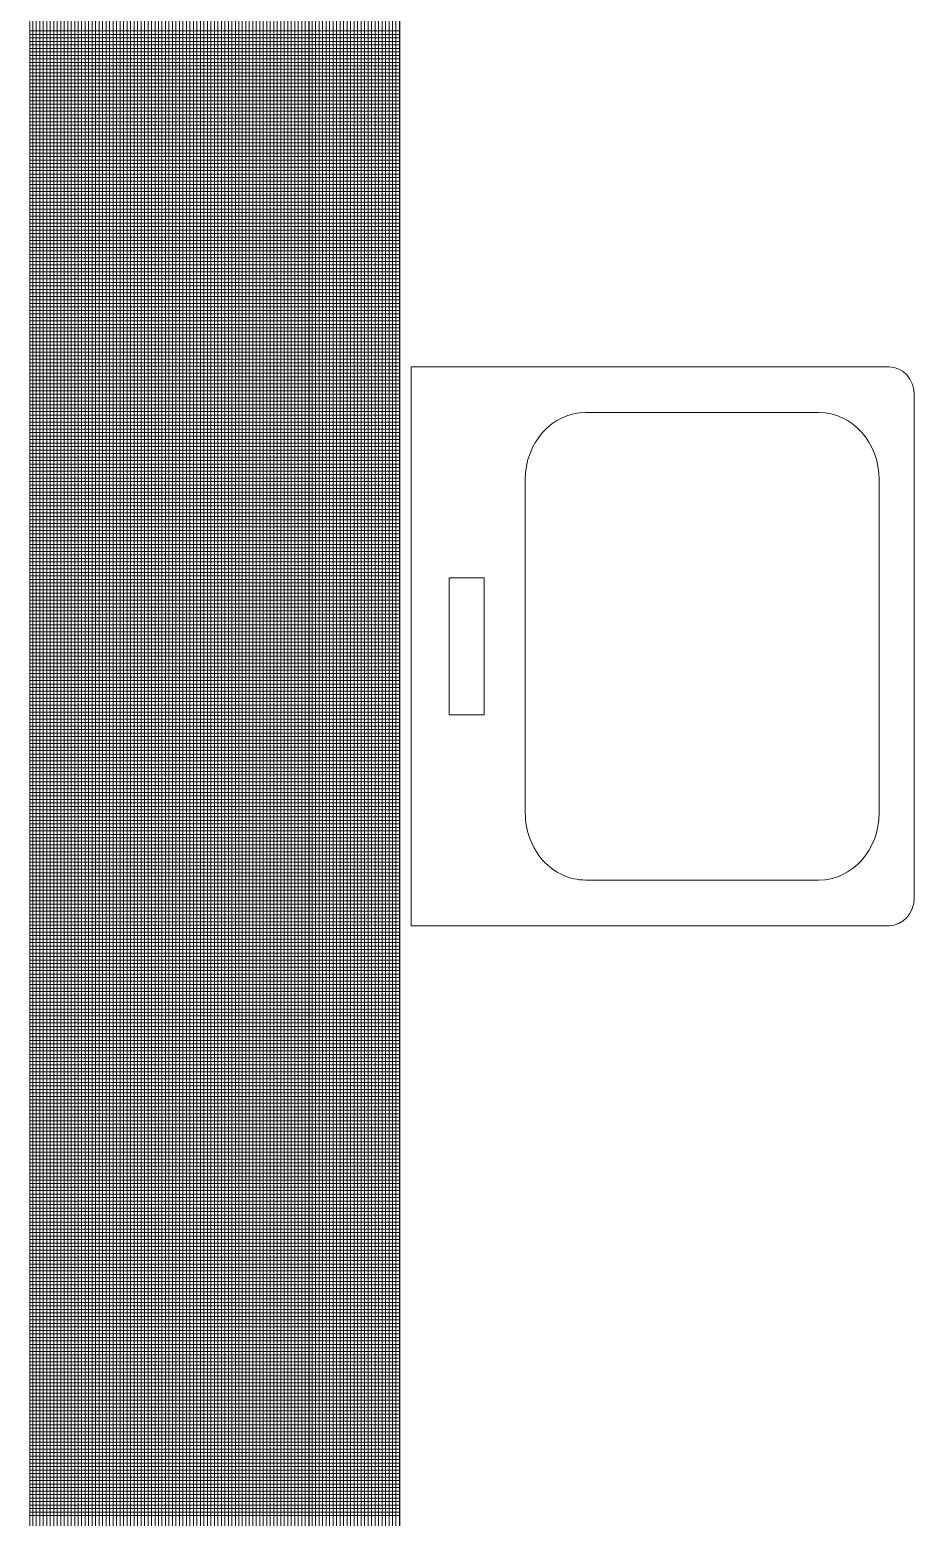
# Model space of a CAD drawing. Header units: inches. Extents: x -675 to 1187, y -924 to 1124.
# Drawn here: x -675.4 to -643.7, y 713.8 to 767 of the extents above; entities that cross this region are included whole.
import ezdxf

# ---------------------------------------------------------------- set-up
doc = ezdxf.new("R2010")
doc.units = ezdxf.units.IN
doc.header["$MEASUREMENT"] = 0
for name, color, linetype, lineweight in [('A-Furn-Chair', 250, 'Continuous', 13), ('Base_dwg', 8, 'Continuous', 9), ('core and shell', 50, 'Continuous', 9)]:
    doc.layers.add(name, color=color, linetype=linetype, lineweight=lineweight)

# ---------------------------------------------------------------- blocks, each defined once
blk = doc.blocks.new('Base_dwg-531197-Level 1 Copy 1')
at = {"layer": 'A-Furn-Chair'}
for p, q in [((357.069, 1677.936), (357.069, 1659.936)), ((345.307, 1677.302), (353.654, 1677.302)), ((343.147, 1662.97), (343.147, 1674.902)), ((355.814, 1674.902), (355.814, 1662.97)), ((353.654, 1660.57), (345.307, 1660.57))]:
    blk.add_line(p, q, dxfattribs=at)
at = {"layer": 'A-Furn-Chair', "flags": 128}
blk.add_lwpolyline([(356.169, 1658.936), (339.069, 1658.936), (339.069, 1678.936), (356.169, 1678.936)], dxfattribs=at)
blk.add_lwpolyline([(340.424, 1671.387), (341.679, 1671.387), (341.679, 1666.485), (340.424, 1666.485)], close=True, dxfattribs=at)
at = {"layer": 'A-Furn-Chair'}
for centre, major_axis, start_param, end_param in [((356.169, 1677.936), (0, 1), 4.712389, 6.283185), ((345.307, 1674.902), (0, 2.4), 0, 1.570796), ((353.654, 1674.902), (0, 2.4), 4.712389, 6.283185), ((345.307, 1662.97), (0, 2.4), 1.570796, 3.141593), ((353.654, 1662.97), (0, 2.4), 3.141593, 4.712389), ((356.169, 1659.936), (0, 1), 3.141593, 4.712389)]:
    blk.add_ellipse(centre, major_axis=major_axis, ratio=0.9, start_param=start_param, end_param=end_param, dxfattribs=at)
at = {"layer": 'core and shell'}
blk.add_line((335.411, 359.899), (335.411, 1861.472), dxfattribs=at)
at = {"layer": 'core and shell', "flags": 128}
for points in [[(335.27, 326.25), (335.27, 359.899), (335.27, 1861.472), (335.27, 1895.058)], [(335.395, 326.052), (335.395, 359.899), (335.395, 1861.472), (335.395, 1895.256)], [(334.895, 326.853), (334.895, 359.897), (334.895, 1861.474), (334.895, 1894.454), (347.067, 1894.454)], [(335.02, 326.65), (335.02, 359.897), (335.02, 1861.474), (335.02, 1894.657)], [(335.145, 326.449), (335.145, 359.898), (335.145, 1861.473), (335.145, 1894.858)], [(334.645, 327.264), (334.645, 359.896), (334.645, 1861.476), (334.645, 1894.043)], [(334.77, 327.058), (334.77, 359.896), (334.77, 1861.475), (334.77, 1894.249)], [(334.27, 327.893), (334.27, 359.894), (334.27, 1861.478), (334.27, 1893.413)], [(334.395, 327.681), (334.395, 359.894), (334.395, 1861.477), (334.395, 1893.625)], [(334.52, 327.472), (334.52, 359.895), (334.52, 1861.477), (334.52, 1893.835), (346.582, 1893.835)], [(334.02, 328.322), (334.02, 359.893), (334.02, 1861.479), (334.02, 1892.984)], [(334.145, 328.107), (334.145, 359.893), (334.145, 1861.479), (334.145, 1893.2)], [(333.645, 328.98), (333.645, 359.891), (333.645, 1861.482), (333.645, 1892.326), (345.474, 1892.326)], [(333.77, 328.758), (333.77, 359.891), (333.77, 1861.481), (333.77, 1892.547)], [(333.895, 328.539), (333.895, 359.892), (333.895, 1861.48), (333.895, 1892.767)], [(333.395, 329.429), (333.395, 359.89), (333.395, 1861.483), (333.395, 1891.876)], [(345.313, 329.206), (333.52, 329.206), (333.52, 359.89), (333.52, 1861.482), (333.52, 1892.102)], [(333.145, 329.886), (333.145, 359.888), (333.145, 1861.484), (333.145, 1891.418)], [(333.27, 329.656), (333.27, 359.889), (333.27, 1861.484), (333.27, 1891.648)], [(332.77, 330.589), (332.77, 359.887), (332.77, 1861.486), (332.77, 1890.715)], [(332.895, 330.353), (332.895, 359.887), (332.895, 1861.486), (332.895, 1890.952), (344.527, 1890.952)], [(333.02, 330.118), (333.02, 359.888), (333.02, 1861.485), (333.02, 1891.186)], [(332.52, 331.07), (332.52, 359.885), (332.52, 1861.488), (332.52, 1890.233)], [(344.211, 330.831), (332.645, 330.831), (332.645, 359.886), (332.645, 1861.487), (332.645, 1890.475)], [(332.27, 331.561), (332.27, 359.884), (332.27, 1861.489), (332.27, 1889.742)], [(332.395, 331.315), (332.395, 359.885), (332.395, 1861.489), (332.395, 1889.989)], [(332.02, 332.063), (332.02, 359.883), (332.02, 1861.491), (332.02, 1889.24)], [(332.145, 331.811), (332.145, 359.884), (332.145, 1861.49), (332.145, 1889.492)], [(343.116, 332.581), (331.77, 332.581), (331.77, 359.882), (331.77, 1861.492), (331.77, 1888.726)], [(331.895, 332.318), (331.895, 359.882), (331.895, 1861.491), (331.895, 1888.984)], [(331.52, 333.101), (331.52, 359.881), (331.52, 1861.493), (331.52, 1888.201), (342.81, 1888.201)], [(342.967, 332.831), (331.645, 332.831), (331.645, 359.881), (331.645, 1861.493), (331.645, 1888.465)], [(331.27, 333.639), (331.27, 359.879), (331.27, 1861.495), (331.27, 1887.663)], [(331.395, 333.368), (331.395, 359.88), (331.395, 1861.494), (331.395, 1887.933)], [(331.02, 334.19), (331.02, 359.878), (331.02, 1861.496), (331.02, 1887.111)], [(331.145, 333.913), (331.145, 359.879), (331.145, 1861.496), (331.145, 1887.389)], [(330.77, 334.755), (330.77, 359.877), (330.77, 1861.498), (330.77, 1886.546)], [(330.895, 334.471), (330.895, 359.878), (330.895, 1861.497), (330.895, 1886.83), (342.034, 1886.83)], [(341.575, 335.331), (330.52, 335.331), (330.52, 359.876), (330.52, 1861.499), (330.52, 1885.965)], [(330.645, 335.043), (330.645, 359.876), (330.645, 1861.498), (330.645, 1886.257)], [(330.27, 335.932), (330.27, 359.875), (330.27, 1861.5), (330.27, 1885.368)], [(330.395, 335.632), (330.395, 359.875), (330.395, 1861.5), (330.395, 1885.668)], [(330.145, 336.237), (330.145, 359.874), (330.145, 1861.501), (330.145, 1885.063)], [(329.895, 336.86), (329.895, 359.873), (329.895, 1861.503), (329.895, 1884.439)], [(330.02, 336.546), (330.02, 359.873), (330.02, 1861.502), (330.02, 1884.753)], [(329.645, 337.504), (329.645, 359.872), (329.645, 1861.504), (329.645, 1883.795)], [(329.77, 337.18), (329.77, 359.872), (329.77, 1861.503), (329.77, 1884.119)], [(340.349, 337.831), (329.52, 337.831), (329.52, 359.871), (329.52, 1861.505), (329.52, 1883.465)], [(329.27, 338.509), (329.27, 359.87), (329.27, 1861.506), (329.27, 1882.789)], [(329.395, 338.168), (329.395, 359.87), (329.395, 1861.505), (329.395, 1883.13)], [(329.145, 338.856), (329.145, 359.869), (329.145, 1861.507), (329.145, 1882.442)], [(328.895, 339.57), (328.895, 359.868), (328.895, 1861.508), (328.895, 1881.728)], [(339.741, 339.206), (329.02, 339.206), (329.02, 359.869), (329.02, 1861.508), (329.02, 1882.088)], [(328.77, 339.937), (328.77, 359.867), (328.77, 1861.509), (328.77, 1881.36)], [(328.52, 340.694), (328.52, 359.866), (328.52, 1861.51), (328.52, 1880.602)], [(328.645, 340.312), (328.645, 359.867), (328.645, 1861.51), (328.645, 1880.985)], [(338.983, 341.081), (328.395, 341.081), (328.395, 359.866), (328.395, 1861.511), (328.395, 1880.211), (338.979, 1880.211)], [(328.27, 341.485), (328.27, 359.865), (328.27, 1861.512), (328.27, 1879.811)], [(328.02, 342.314), (328.02, 359.864), (328.02, 1861.513), (328.02, 1878.982)], [(328.145, 341.894), (328.145, 359.864), (328.145, 1861.512), (328.145, 1879.401)], [(338.52, 1138.188), (338.52, 1143.063), (338.52, 1208.938), (338.52, 1861.502), (338.52, 1879.024)], [(338.645, 1208.938), (338.645, 1861.501), (338.645, 1879.373)], [(327.895, 342.744), (327.895, 359.863), (327.895, 1861.514), (327.895, 1878.551)], [(338.395, 1138.188), (338.395, 1143.063), (338.395, 1208.938), (338.395, 1861.503), (338.395, 1878.667)], [(327.77, 343.186), (327.77, 359.863), (327.77, 1861.515), (327.77, 1878.109)], [(338.145, 1138.188), (338.145, 1143.063), (338.145, 1208.938), (338.145, 1861.504), (338.145, 1877.928)], [(338.27, 1138.188), (338.27, 1143.063), (338.27, 1208.938), (338.27, 1861.504), (338.27, 1878.302)], [(327.645, 343.64), (327.645, 359.862), (327.645, 1861.515), (327.645, 1877.654)], [(338.02, 1138.188), (338.02, 1143.063), (338.02, 1208.938), (338.02, 1861.505), (338.02, 1877.545)], [(327.52, 344.108), (327.52, 359.861), (327.52, 1861.516), (327.52, 1877.186)], [(337.895, 1138.188), (337.895, 1143.063), (337.895, 1208.938), (337.895, 1861.506), (337.895, 1877.151)], [(327.395, 344.591), (327.395, 359.861), (327.395, 1861.517), (327.395, 1876.703), (337.778, 1876.703)], [(337.645, 1138.188), (337.645, 1143.063), (337.645, 1208.938), (337.645, 1861.507), (337.645, 1876.331), (341.044, 1876.331)], [(337.77, 1138.188), (337.77, 1143.063), (337.77, 1208.938), (337.77, 1861.506), (337.77, 1876.747)], [(327.27, 345.09), (327.27, 359.86), (327.27, 1861.517), (327.27, 1876.204), (337.628, 1876.204)], [(337.52, 1138.188), (337.52, 1143.063), (337.52, 1208.938), (337.52, 1861.508), (337.52, 1875.903)], [(327.145, 345.607), (327.145, 359.86), (327.145, 1861.518), (327.145, 1875.687)], [(337.395, 1138.188), (337.395, 1143.063), (337.395, 1208.938), (337.395, 1861.508), (337.395, 1875.461), (340.776, 1875.461)], [(327.02, 346.144), (327.02, 359.859), (327.02, 1861.519), (327.02, 1875.15)], [(337.27, 1138.188), (337.27, 1143.063), (337.27, 1208.938), (337.27, 1861.509), (337.27, 1875.004)], [(337.177, 346.706), (326.895, 346.706), (326.895, 359.858), (326.895, 1861.519), (326.895, 1874.591)], [(337.145, 1138.188), (337.145, 1143.063), (337.145, 1208.938), (337.145, 1861.51), (337.145, 1874.53)], [(326.77, 347.286), (326.77, 359.858), (326.77, 1861.52), (326.77, 1874.007)], [(337.02, 1138.188), (337.02, 1143.063), (337.02, 1208.938), (337.02, 1861.51), (337.02, 1874.039)], [(326.645, 347.898), (326.645, 359.857), (326.645, 1861.521), (326.645, 1873.395)], [(336.895, 1138.188), (336.895, 1143.063), (336.895, 1208.938), (336.895, 1861.511), (336.895, 1873.526)], [(326.52, 348.543), (326.52, 359.857), (326.52, 1861.522), (326.52, 1872.75)], [(336.77, 1138.188), (336.77, 1143.063), (336.77, 1208.938), (336.77, 1861.512), (336.77, 1872.991)], [(326.395, 349.226), (326.395, 359.856), (326.395, 1861.522), (326.395, 1872.066)], [(336.645, 1138.188), (336.645, 1143.063), (336.645, 1208.938), (336.645, 1861.512), (336.645, 1872.429)], [(336.52, 1138.188), (336.52, 1143.063), (336.52, 1208.938), (336.52, 1861.513), (336.52, 1871.837), (339.841, 1871.831)], [(336.432, 349.956), (326.27, 349.956), (326.27, 359.855), (326.27, 1861.523), (326.27, 1871.337), (336.431, 1871.337)], [(336.395, 1138.188), (336.395, 1143.063), (336.395, 1208.938), (336.395, 1861.514), (336.395, 1871.21), (339.708, 1871.21)], [(326.145, 350.74), (326.145, 359.855), (326.145, 1861.524), (326.145, 1870.551)], [(336.27, 1138.188), (336.27, 1143.063), (336.27, 1208.938), (336.27, 1861.514), (336.27, 1870.54)], [(326.02, 351.597), (326.02, 359.854), (326.02, 1861.524), (326.02, 1869.695)], [(336.145, 1208.938), (336.145, 1861.515), (336.145, 1869.818)], [(336.02, 1208.938), (336.02, 1861.516), (336.02, 1869.03)], [(325.895, 352.548), (325.895, 359.854), (325.895, 1861.525), (325.895, 1868.744)], [(335.895, 1208.938), (335.895, 1861.517), (335.895, 1868.154)], [(325.77, 353.633), (325.77, 359.853), (325.77, 1861.526), (325.77, 1867.659)], [(335.77, 1208.938), (335.77, 1861.517), (335.77, 1867.153)], [(325.645, 354.931), (325.645, 359.852), (325.645, 1861.526), (325.645, 1866.363)], [(335.645, 1208.938), (335.645, 1861.518), (335.645, 1865.954)], [(325.52, 356.653), (325.52, 359.852), (325.52, 1861.527), (325.52, 1864.644)], [(335.52, 1208.938), (335.52, 1861.519), (335.52, 1864.353)], [(335.412, 359.831), (325.411, 359.831), (325.411, 359.851), (325.411, 1861.528), (325.412, 1861.556)], [(335.416, 1861.528), (335.416, 1861.519), (335.416, 1208.938), (338.662, 1208.938), (338.662, 1861.501)], [(338.665, 1690.956), (335.411, 1690.956), (325.411, 1690.956)], [(338.665, 1690.831), (335.411, 1690.831), (325.411, 1690.831)], [(338.665, 1690.706), (335.411, 1690.706), (325.411, 1690.706)], [(338.665, 1690.581), (335.411, 1690.581), (325.411, 1690.581)], [(338.665, 1690.456), (335.411, 1690.456), (325.411, 1690.456)], [(338.665, 1690.331), (335.411, 1690.331), (325.411, 1690.331)], [(338.665, 1690.206), (335.411, 1690.206), (325.411, 1690.206)], [(338.665, 1690.081), (335.411, 1690.081), (325.411, 1690.081)], [(338.665, 1689.956), (335.411, 1689.956), (325.411, 1689.956)], [(338.665, 1689.831), (335.411, 1689.831), (325.411, 1689.831)], [(338.665, 1689.706), (335.411, 1689.706), (325.411, 1689.706)], [(338.665, 1689.581), (335.411, 1689.581), (325.411, 1689.581)], [(338.665, 1689.456), (335.411, 1689.456), (325.411, 1689.456)], [(338.665, 1689.331), (335.411, 1689.331), (325.411, 1689.331)], [(338.665, 1689.206), (335.411, 1689.206), (325.411, 1689.206)], [(338.665, 1689.081), (335.411, 1689.081), (325.411, 1689.081)], [(338.665, 1688.956), (335.411, 1688.956), (325.411, 1688.956)], [(338.665, 1688.831), (335.411, 1688.831), (325.411, 1688.831)], [(338.665, 1688.706), (335.411, 1688.706), (325.411, 1688.706)], [(338.665, 1688.581), (335.411, 1688.581), (325.411, 1688.581)], [(338.665, 1688.456), (335.411, 1688.456), (325.411, 1688.456)], [(338.665, 1688.331), (335.411, 1688.331), (325.411, 1688.331)], [(338.665, 1688.206), (335.411, 1688.206), (325.411, 1688.206)], [(338.665, 1688.081), (335.411, 1688.081), (325.411, 1688.081)], [(338.665, 1687.956), (335.411, 1687.956), (325.411, 1687.956)], [(338.665, 1687.831), (335.411, 1687.831), (325.411, 1687.831)], [(338.665, 1687.706), (335.411, 1687.706), (325.411, 1687.706)], [(338.665, 1687.581), (335.411, 1687.581), (325.411, 1687.581)], [(338.665, 1687.456), (335.411, 1687.456), (325.411, 1687.456)], [(338.665, 1687.331), (335.411, 1687.331), (325.411, 1687.331)], [(338.665, 1687.206), (335.411, 1687.206), (325.411, 1687.206)], [(338.665, 1687.081), (335.411, 1687.081), (325.411, 1687.081)], [(338.665, 1686.956), (335.411, 1686.956), (325.411, 1686.956)], [(338.665, 1686.831), (335.411, 1686.831), (325.411, 1686.831)], [(338.665, 1686.706), (335.411, 1686.706), (325.411, 1686.706)], [(338.665, 1686.581), (335.411, 1686.581), (325.411, 1686.581)], [(338.665, 1686.456), (335.411, 1686.456), (325.411, 1686.456)], [(338.665, 1686.331), (335.411, 1686.331), (325.411, 1686.331)], [(338.665, 1686.206), (335.411, 1686.206), (325.411, 1686.206)], [(338.665, 1686.081), (335.411, 1686.081), (325.411, 1686.081)], [(338.665, 1685.956), (335.411, 1685.956), (325.411, 1685.956)], [(338.665, 1685.831), (335.411, 1685.831), (325.411, 1685.831)], [(338.665, 1685.706), (335.411, 1685.706), (325.411, 1685.706)], [(338.665, 1685.581), (335.411, 1685.581), (325.411, 1685.581)], [(338.665, 1685.456), (335.411, 1685.456), (325.411, 1685.456)], [(338.665, 1685.331), (335.411, 1685.331), (325.411, 1685.331)], [(338.665, 1685.206), (335.411, 1685.206), (325.411, 1685.206)], [(338.665, 1685.081), (335.411, 1685.081), (325.411, 1685.081)], [(338.665, 1684.956), (335.411, 1684.956), (325.411, 1684.956)], [(338.665, 1684.831), (335.411, 1684.831), (325.411, 1684.831)], [(338.665, 1684.706), (335.411, 1684.706), (325.411, 1684.706)], [(338.665, 1684.581), (335.411, 1684.581), (325.411, 1684.581)], [(338.665, 1684.456), (335.411, 1684.456), (325.411, 1684.456)], [(338.665, 1684.331), (335.411, 1684.331), (325.411, 1684.331)], [(338.665, 1684.206), (335.411, 1684.206), (325.411, 1684.206)], [(338.665, 1684.081), (335.411, 1684.081), (325.411, 1684.081)], [(338.665, 1683.956), (335.411, 1683.956), (325.411, 1683.956)], [(338.665, 1683.831), (335.411, 1683.831), (325.411, 1683.831)], [(338.665, 1683.706), (335.411, 1683.706), (325.411, 1683.706)], [(338.665, 1683.581), (335.411, 1683.581), (325.411, 1683.581)], [(338.665, 1683.456), (335.411, 1683.456), (325.411, 1683.456)], [(338.665, 1683.331), (335.411, 1683.331), (325.411, 1683.331)], [(338.665, 1683.206), (335.411, 1683.206), (325.411, 1683.206)], [(338.665, 1683.081), (335.411, 1683.081), (325.411, 1683.081)], [(338.665, 1682.956), (335.411, 1682.956), (325.411, 1682.956)], [(338.665, 1682.831), (335.411, 1682.831), (325.411, 1682.831)], [(338.665, 1682.706), (335.411, 1682.706), (325.411, 1682.706)], [(338.665, 1682.581), (335.411, 1682.581), (325.411, 1682.581)], [(338.665, 1682.456), (335.411, 1682.456), (325.411, 1682.456)], [(338.665, 1682.331), (335.411, 1682.331), (325.411, 1682.331)], [(338.665, 1682.206), (335.411, 1682.206), (325.411, 1682.206)], [(338.665, 1682.081), (335.411, 1682.081), (325.411, 1682.081)], [(338.665, 1681.956), (335.411, 1681.956), (325.411, 1681.956)], [(338.665, 1681.831), (335.411, 1681.831), (325.411, 1681.831)], [(338.665, 1681.706), (335.411, 1681.706), (325.411, 1681.706)], [(338.665, 1681.581), (335.411, 1681.581), (325.411, 1681.581)], [(338.665, 1681.456), (335.411, 1681.456), (325.411, 1681.456)], [(338.665, 1681.331), (335.411, 1681.331), (325.411, 1681.331)], [(338.665, 1681.206), (335.411, 1681.206), (325.411, 1681.206)], [(338.665, 1681.081), (335.411, 1681.081), (325.411, 1681.081)], [(338.665, 1680.956), (335.411, 1680.956), (325.411, 1680.956)], [(338.665, 1680.831), (335.411, 1680.831), (325.411, 1680.831)], [(338.665, 1680.706), (335.411, 1680.706), (325.411, 1680.706)], [(338.665, 1680.581), (335.411, 1680.581), (325.411, 1680.581)], [(338.665, 1680.456), (335.411, 1680.456), (325.411, 1680.456)], [(338.665, 1680.331), (335.411, 1680.331), (325.411, 1680.331)], [(338.665, 1680.206), (335.411, 1680.206), (325.411, 1680.206)], [(338.665, 1680.081), (335.411, 1680.081), (325.411, 1680.081)], [(338.665, 1679.956), (335.411, 1679.956), (325.411, 1679.956)], [(338.665, 1679.831), (335.411, 1679.831), (325.411, 1679.831)], [(338.665, 1679.706), (335.411, 1679.706), (325.411, 1679.706)], [(338.665, 1679.581), (335.411, 1679.581), (325.411, 1679.581)], [(338.665, 1679.456), (335.411, 1679.456), (325.411, 1679.456)], [(338.665, 1679.331), (335.411, 1679.331), (325.411, 1679.331)], [(338.665, 1679.206), (335.411, 1679.206), (325.411, 1679.206)], [(338.665, 1679.081), (335.411, 1679.081), (325.411, 1679.081)], [(338.665, 1678.956), (335.411, 1678.956), (325.411, 1678.956)], [(338.665, 1678.831), (335.411, 1678.831), (325.411, 1678.831)], [(338.665, 1678.706), (335.411, 1678.706), (325.411, 1678.706)], [(338.665, 1678.581), (335.411, 1678.581), (325.411, 1678.581)], [(338.665, 1678.456), (335.411, 1678.456), (325.411, 1678.456)], [(338.665, 1678.331), (335.411, 1678.331), (325.411, 1678.331)], [(338.665, 1678.206), (335.411, 1678.206), (325.411, 1678.206)], [(338.665, 1678.081), (335.411, 1678.081), (325.411, 1678.081)], [(338.665, 1677.956), (335.411, 1677.956), (325.411, 1677.956)], [(338.665, 1677.831), (335.411, 1677.831), (325.411, 1677.831)], [(338.665, 1677.706), (335.411, 1677.706), (325.411, 1677.706)], [(338.665, 1677.581), (335.411, 1677.581), (325.411, 1677.581)], [(338.665, 1677.456), (335.411, 1677.456), (325.411, 1677.456)], [(338.665, 1677.331), (335.411, 1677.331), (325.411, 1677.331)], [(338.665, 1677.206), (335.411, 1677.206), (325.411, 1677.206)], [(338.665, 1677.081), (335.411, 1677.081), (325.411, 1677.081)], [(338.665, 1676.956), (335.411, 1676.956), (325.411, 1676.956)], [(338.665, 1676.831), (335.411, 1676.831), (325.411, 1676.831)], [(338.665, 1676.706), (335.411, 1676.706), (325.411, 1676.706)], [(338.665, 1676.581), (335.411, 1676.581), (325.411, 1676.581)], [(338.665, 1676.456), (335.411, 1676.456), (325.411, 1676.456)], [(338.665, 1676.331), (335.411, 1676.331), (325.411, 1676.331)], [(338.665, 1676.206), (335.411, 1676.206), (325.411, 1676.206)], [(338.665, 1676.081), (335.411, 1676.081), (325.411, 1676.081)], [(338.665, 1675.956), (335.411, 1675.956), (325.411, 1675.956)], [(338.665, 1675.831), (335.411, 1675.831), (325.411, 1675.831)], [(338.665, 1675.706), (335.411, 1675.706), (325.411, 1675.706)], [(338.665, 1675.581), (335.411, 1675.581), (325.411, 1675.581)], [(338.665, 1675.456), (335.411, 1675.456), (325.411, 1675.456)], [(338.665, 1675.331), (335.411, 1675.331), (325.411, 1675.331)], [(338.665, 1675.206), (335.411, 1675.206), (325.411, 1675.206)], [(338.665, 1675.081), (335.411, 1675.081), (325.411, 1675.081)], [(338.665, 1674.956), (335.411, 1674.956), (325.411, 1674.956)], [(338.665, 1674.831), (335.411, 1674.831), (325.411, 1674.831)], [(338.665, 1674.706), (335.411, 1674.706), (325.411, 1674.706)], [(338.665, 1674.581), (335.411, 1674.581), (325.411, 1674.581)], [(338.665, 1674.456), (335.411, 1674.456), (325.411, 1674.456)], [(338.665, 1674.331), (335.411, 1674.331), (325.411, 1674.331)], [(338.665, 1674.206), (335.411, 1674.206), (325.411, 1674.206)], [(338.665, 1674.081), (335.411, 1674.081), (325.411, 1674.081)], [(338.665, 1673.956), (335.411, 1673.956), (325.411, 1673.956)], [(338.665, 1673.831), (335.411, 1673.831), (325.411, 1673.831)], [(338.665, 1673.706), (335.411, 1673.706), (325.411, 1673.706)], [(338.665, 1673.581), (335.411, 1673.581), (325.411, 1673.581)], [(338.665, 1673.456), (335.411, 1673.456), (325.411, 1673.456)], [(338.665, 1673.331), (335.411, 1673.331), (325.411, 1673.331)], [(338.665, 1673.206), (335.411, 1673.206), (325.411, 1673.206)], [(338.665, 1673.081), (335.411, 1673.081), (325.411, 1673.081)], [(338.665, 1672.956), (335.411, 1672.956), (325.411, 1672.956)], [(338.665, 1672.831), (335.411, 1672.831), (325.411, 1672.831)], [(338.665, 1672.706), (335.411, 1672.706), (325.411, 1672.706)], [(338.665, 1672.581), (335.411, 1672.581), (325.411, 1672.581)], [(338.665, 1672.456), (335.411, 1672.456), (325.411, 1672.456)], [(338.665, 1672.331), (335.411, 1672.331), (325.411, 1672.331)], [(338.665, 1672.206), (335.411, 1672.206), (325.411, 1672.206)], [(338.665, 1672.081), (335.411, 1672.081), (325.411, 1672.081)], [(338.665, 1671.956), (335.411, 1671.956), (325.411, 1671.956)], [(338.665, 1671.831), (335.411, 1671.831), (325.411, 1671.831)], [(338.665, 1671.706), (335.411, 1671.706), (325.411, 1671.706)], [(338.665, 1671.581), (335.411, 1671.581), (325.411, 1671.581)], [(338.665, 1671.456), (335.411, 1671.456), (325.411, 1671.456)], [(338.665, 1671.331), (335.411, 1671.331), (325.411, 1671.331)], [(338.665, 1671.206), (335.411, 1671.206), (325.411, 1671.206)], [(338.665, 1671.081), (335.411, 1671.081), (325.411, 1671.081)], [(338.665, 1670.956), (335.411, 1670.956), (325.411, 1670.956)], [(338.665, 1670.831), (335.411, 1670.831), (325.411, 1670.831)], [(338.665, 1670.706), (335.411, 1670.706), (325.411, 1670.706)], [(338.665, 1670.581), (335.411, 1670.581), (325.411, 1670.581)], [(338.665, 1670.456), (335.411, 1670.456), (325.411, 1670.456)], [(338.665, 1670.331), (335.411, 1670.331), (325.411, 1670.331)], [(338.665, 1670.206), (335.411, 1670.206), (325.411, 1670.206)], [(338.665, 1670.081), (335.411, 1670.081), (325.411, 1670.081)], [(338.665, 1669.956), (335.411, 1669.956), (325.411, 1669.956)], [(338.665, 1669.831), (335.411, 1669.831), (325.411, 1669.831)], [(338.665, 1669.706), (335.411, 1669.706), (325.411, 1669.706)], [(338.665, 1669.581), (335.411, 1669.581), (325.411, 1669.581)], [(338.665, 1669.456), (335.411, 1669.456), (325.411, 1669.456)], [(338.665, 1669.331), (335.411, 1669.331), (325.411, 1669.331)], [(338.665, 1669.206), (335.411, 1669.206), (325.411, 1669.206)], [(338.665, 1669.081), (335.411, 1669.081), (325.411, 1669.081)], [(338.665, 1668.956), (335.411, 1668.956), (325.411, 1668.956)], [(338.665, 1668.831), (335.411, 1668.831), (325.411, 1668.831)], [(338.665, 1668.706), (335.411, 1668.706), (325.411, 1668.706)], [(338.665, 1668.581), (335.411, 1668.581), (325.411, 1668.581)], [(338.665, 1668.456), (335.411, 1668.456), (325.411, 1668.456)], [(338.665, 1668.331), (335.411, 1668.331), (325.411, 1668.331)], [(338.665, 1668.206), (335.411, 1668.206), (325.411, 1668.206)], [(338.665, 1668.081), (335.411, 1668.081), (325.411, 1668.081)], [(338.665, 1667.956), (335.411, 1667.956), (325.411, 1667.956)], [(338.665, 1667.831), (335.411, 1667.831), (325.411, 1667.831)], [(338.665, 1667.706), (335.411, 1667.706), (325.411, 1667.706)], [(338.665, 1667.581), (335.411, 1667.581), (325.411, 1667.581)], [(338.665, 1667.456), (335.411, 1667.456), (325.411, 1667.456)], [(338.665, 1667.331), (335.411, 1667.331), (325.411, 1667.331)], [(338.665, 1667.206), (335.411, 1667.206), (325.411, 1667.206)], [(338.665, 1667.081), (335.411, 1667.081), (325.411, 1667.081)], [(338.665, 1666.956), (335.411, 1666.956), (325.411, 1666.956)], [(338.665, 1666.831), (335.411, 1666.831), (325.411, 1666.831)], [(338.665, 1666.706), (335.411, 1666.706), (325.411, 1666.706)], [(338.665, 1666.581), (335.411, 1666.581), (325.411, 1666.581)], [(338.665, 1666.456), (335.411, 1666.456), (325.411, 1666.456)], [(338.665, 1666.331), (335.411, 1666.331), (325.411, 1666.331)], [(338.664, 1666.206), (335.411, 1666.206), (325.411, 1666.206)], [(338.664, 1666.081), (335.411, 1666.081), (325.411, 1666.081)], [(338.664, 1665.956), (335.411, 1665.956), (325.411, 1665.956)], [(338.664, 1665.831), (335.411, 1665.831), (325.411, 1665.831)], [(338.664, 1665.706), (335.411, 1665.706), (325.411, 1665.706)], [(338.664, 1665.581), (335.411, 1665.581), (325.411, 1665.581)], [(338.664, 1665.456), (335.411, 1665.456), (325.411, 1665.456)], [(338.664, 1665.331), (335.411, 1665.331), (325.411, 1665.331)], [(338.664, 1665.206), (335.411, 1665.206), (325.411, 1665.206)], [(338.664, 1665.081), (335.411, 1665.081), (325.411, 1665.081)], [(338.664, 1664.956), (335.411, 1664.956), (325.411, 1664.956)], [(338.664, 1664.831), (335.411, 1664.831), (325.411, 1664.831)], [(338.664, 1664.706), (335.411, 1664.706), (325.411, 1664.706)], [(338.664, 1664.581), (335.411, 1664.581), (325.411, 1664.581)], [(338.664, 1664.456), (335.411, 1664.456), (325.411, 1664.456)], [(338.664, 1664.331), (335.411, 1664.331), (325.411, 1664.331)], [(338.664, 1664.206), (335.411, 1664.206), (325.411, 1664.206)], [(338.664, 1664.081), (335.411, 1664.081), (325.411, 1664.081)], [(338.664, 1663.956), (335.411, 1663.956), (325.411, 1663.956)], [(338.664, 1663.831), (335.411, 1663.831), (325.411, 1663.831)], [(338.664, 1663.706), (335.411, 1663.706), (325.411, 1663.706)], [(338.664, 1663.581), (335.411, 1663.581), (325.411, 1663.581)], [(338.664, 1663.456), (335.411, 1663.456), (325.411, 1663.456)], [(338.664, 1663.331), (335.411, 1663.331), (325.411, 1663.331)], [(338.664, 1663.206), (335.411, 1663.206), (325.411, 1663.206)], [(338.664, 1663.081), (335.411, 1663.081), (325.411, 1663.081)], [(338.664, 1662.956), (335.411, 1662.956), (325.411, 1662.956)], [(338.664, 1662.831), (335.411, 1662.831), (325.411, 1662.831)], [(338.664, 1662.706), (335.411, 1662.706), (325.411, 1662.706)], [(338.664, 1662.581), (335.411, 1662.581), (325.411, 1662.581)], [(338.664, 1662.456), (335.411, 1662.456), (325.411, 1662.456)], [(338.664, 1662.331), (335.411, 1662.331), (325.411, 1662.331)], [(338.664, 1662.206), (335.411, 1662.206), (325.411, 1662.206)], [(338.664, 1662.081), (335.411, 1662.081), (325.411, 1662.081)], [(338.664, 1661.956), (335.411, 1661.956), (325.411, 1661.956)], [(338.664, 1661.831), (335.411, 1661.831), (325.411, 1661.831)], [(338.664, 1661.706), (335.411, 1661.706), (325.411, 1661.706)], [(338.664, 1661.581), (335.411, 1661.581), (325.411, 1661.581)], [(338.664, 1661.456), (335.411, 1661.456), (325.411, 1661.456)], [(338.664, 1661.331), (335.411, 1661.331), (325.411, 1661.331)], [(338.664, 1661.206), (335.411, 1661.206), (325.411, 1661.206)], [(338.664, 1661.081), (335.411, 1661.081), (325.411, 1661.081)], [(338.664, 1660.956), (335.411, 1660.956), (325.411, 1660.956)], [(338.664, 1660.831), (335.411, 1660.831), (325.411, 1660.831)], [(338.664, 1660.706), (335.411, 1660.706), (325.411, 1660.706)], [(338.664, 1660.581), (335.411, 1660.581), (325.411, 1660.581)], [(338.664, 1660.456), (335.411, 1660.456), (325.411, 1660.456)], [(338.664, 1660.331), (335.411, 1660.331), (325.411, 1660.331)], [(338.664, 1660.206), (335.411, 1660.206), (325.411, 1660.206)], [(338.664, 1660.081), (335.411, 1660.081), (325.411, 1660.081)], [(338.664, 1659.956), (335.411, 1659.956), (325.411, 1659.956)], [(338.664, 1659.831), (335.411, 1659.831), (325.411, 1659.831)], [(338.664, 1659.706), (335.411, 1659.706), (325.411, 1659.706)], [(338.664, 1659.581), (335.411, 1659.581), (325.411, 1659.581)], [(338.664, 1659.456), (335.411, 1659.456), (325.411, 1659.456)], [(338.664, 1659.331), (335.411, 1659.331), (325.411, 1659.331)], [(338.664, 1659.206), (335.411, 1659.206), (325.411, 1659.206)], [(338.664, 1659.081), (335.411, 1659.081), (325.411, 1659.081)], [(338.664, 1658.956), (335.411, 1658.956), (325.411, 1658.956)], [(338.664, 1658.831), (335.411, 1658.831), (325.411, 1658.831)], [(338.664, 1658.706), (335.411, 1658.706), (325.411, 1658.706)], [(338.664, 1658.581), (335.411, 1658.581), (325.411, 1658.581)], [(338.664, 1658.456), (335.411, 1658.456), (325.411, 1658.456)], [(338.664, 1658.331), (335.411, 1658.331), (325.411, 1658.331)], [(338.664, 1658.206), (335.411, 1658.206), (325.411, 1658.206)], [(338.664, 1658.081), (335.411, 1658.081), (325.411, 1658.081)], [(338.664, 1657.956), (335.411, 1657.956), (325.411, 1657.956)], [(338.664, 1657.831), (335.411, 1657.831), (325.411, 1657.831)], [(338.664, 1657.706), (335.411, 1657.706), (325.411, 1657.706)], [(338.664, 1657.581), (335.411, 1657.581), (325.411, 1657.581)], [(338.664, 1657.456), (335.411, 1657.456), (325.411, 1657.456)], [(338.664, 1657.331), (335.411, 1657.331), (325.411, 1657.331)], [(338.664, 1657.206), (335.411, 1657.206), (325.411, 1657.206)], [(338.664, 1657.081), (335.411, 1657.081), (325.411, 1657.081)], [(338.664, 1656.956), (335.411, 1656.956), (325.411, 1656.956)], [(338.664, 1656.831), (335.411, 1656.831), (325.411, 1656.831)], [(338.664, 1656.706), (335.411, 1656.706), (325.411, 1656.706)], [(338.664, 1656.581), (335.411, 1656.581), (325.411, 1656.581)], [(338.664, 1656.456), (335.411, 1656.456), (325.411, 1656.456)], [(338.664, 1656.331), (335.411, 1656.331), (325.411, 1656.331)], [(338.664, 1656.206), (335.411, 1656.206), (325.411, 1656.206)], [(338.664, 1656.081), (335.411, 1656.081), (325.411, 1656.081)], [(338.664, 1655.956), (335.411, 1655.956), (325.411, 1655.956)], [(338.664, 1655.831), (335.411, 1655.831), (325.411, 1655.831)], [(338.664, 1655.706), (335.411, 1655.706), (325.411, 1655.706)], [(338.664, 1655.581), (335.411, 1655.581), (325.411, 1655.581)], [(338.664, 1655.456), (335.411, 1655.456), (325.411, 1655.456)], [(338.664, 1655.331), (335.411, 1655.331), (325.411, 1655.331)], [(338.664, 1655.206), (335.411, 1655.206), (325.411, 1655.206)], [(338.664, 1655.081), (335.411, 1655.081), (325.411, 1655.081)], [(338.664, 1654.956), (335.411, 1654.956), (325.411, 1654.956)], [(338.664, 1654.831), (335.411, 1654.831), (325.411, 1654.831)], [(338.664, 1654.706), (335.411, 1654.706), (325.411, 1654.706)], [(338.664, 1654.581), (335.411, 1654.581), (325.411, 1654.581)], [(338.664, 1654.456), (335.411, 1654.456), (325.411, 1654.456)], [(338.664, 1654.331), (335.411, 1654.331), (325.411, 1654.331)], [(338.664, 1654.206), (335.411, 1654.206), (325.411, 1654.206)], [(338.664, 1654.081), (335.411, 1654.081), (325.411, 1654.081)], [(338.664, 1653.956), (335.411, 1653.956), (325.411, 1653.956)], [(338.664, 1653.831), (335.411, 1653.831), (325.411, 1653.831)], [(338.664, 1653.706), (335.411, 1653.706), (325.411, 1653.706)], [(338.664, 1653.581), (335.411, 1653.581), (325.411, 1653.581)], [(338.664, 1653.456), (335.411, 1653.456), (325.411, 1653.456)], [(338.664, 1653.331), (335.411, 1653.331), (325.411, 1653.331)], [(338.664, 1653.206), (335.411, 1653.206), (325.411, 1653.206)], [(338.664, 1653.081), (335.411, 1653.081), (325.411, 1653.081)], [(338.664, 1652.956), (335.411, 1652.956), (325.411, 1652.956)], [(338.664, 1652.831), (335.411, 1652.831), (325.411, 1652.831)], [(338.664, 1652.706), (335.411, 1652.706), (325.411, 1652.706)], [(338.664, 1652.581), (335.411, 1652.581), (325.411, 1652.581)], [(338.664, 1652.456), (335.411, 1652.456), (325.411, 1652.456)], [(338.664, 1652.331), (335.411, 1652.331), (325.411, 1652.331)], [(338.664, 1652.206), (335.411, 1652.206), (325.411, 1652.206)], [(338.664, 1652.081), (335.411, 1652.081), (325.411, 1652.081)], [(338.664, 1651.956), (335.411, 1651.956), (325.411, 1651.956)], [(338.664, 1651.831), (335.411, 1651.831), (325.411, 1651.831)], [(338.664, 1651.706), (335.411, 1651.706), (325.411, 1651.706)], [(338.664, 1651.581), (335.411, 1651.581), (325.411, 1651.581)], [(338.664, 1651.456), (335.411, 1651.456), (325.411, 1651.456)], [(338.664, 1651.331), (335.411, 1651.331), (325.411, 1651.331)], [(338.664, 1651.206), (335.411, 1651.206), (325.411, 1651.206)], [(338.664, 1651.081), (335.411, 1651.081), (325.411, 1651.081)], [(338.664, 1650.956), (335.411, 1650.956), (325.411, 1650.956)], [(338.664, 1650.831), (335.411, 1650.831), (325.411, 1650.831)], [(338.664, 1650.706), (335.411, 1650.706), (325.411, 1650.706)], [(338.664, 1650.581), (335.411, 1650.581), (325.411, 1650.581)], [(338.664, 1650.456), (335.411, 1650.456), (325.411, 1650.456)], [(338.664, 1650.331), (335.411, 1650.331), (325.411, 1650.331)], [(338.664, 1650.206), (335.411, 1650.206), (325.411, 1650.206)], [(338.664, 1650.081), (335.411, 1650.081), (325.411, 1650.081)], [(338.664, 1649.956), (335.411, 1649.956), (325.411, 1649.956)], [(338.664, 1649.831), (335.411, 1649.831), (325.411, 1649.831)], [(338.664, 1649.706), (335.411, 1649.706), (325.411, 1649.706)], [(338.664, 1649.581), (335.411, 1649.581), (325.411, 1649.581)], [(338.664, 1649.456), (335.411, 1649.456), (325.411, 1649.456)], [(338.664, 1649.331), (335.411, 1649.331), (325.411, 1649.331)], [(338.664, 1649.206), (335.411, 1649.206), (325.411, 1649.206)], [(338.664, 1649.081), (335.411, 1649.081), (325.411, 1649.081)], [(338.664, 1648.956), (335.411, 1648.956), (325.411, 1648.956)], [(338.664, 1648.831), (335.411, 1648.831), (325.411, 1648.831)], [(338.664, 1648.706), (335.411, 1648.706), (325.411, 1648.706)], [(338.664, 1648.581), (335.411, 1648.581), (325.411, 1648.581)], [(338.664, 1648.456), (335.411, 1648.456), (325.411, 1648.456)], [(338.664, 1648.331), (335.411, 1648.331), (325.411, 1648.331)], [(338.664, 1648.206), (335.411, 1648.206), (325.411, 1648.206)], [(338.664, 1648.081), (335.411, 1648.081), (325.411, 1648.081)], [(338.664, 1647.956), (335.411, 1647.956), (325.411, 1647.956)], [(338.664, 1647.831), (335.411, 1647.831), (325.411, 1647.831)], [(338.664, 1647.706), (335.411, 1647.706), (325.411, 1647.706)], [(338.664, 1647.581), (335.411, 1647.581), (325.411, 1647.581)], [(338.664, 1647.456), (335.411, 1647.456), (325.411, 1647.456)], [(338.664, 1647.331), (335.411, 1647.331), (325.411, 1647.331)], [(338.664, 1647.206), (335.411, 1647.206), (325.411, 1647.206)], [(338.664, 1647.081), (335.411, 1647.081), (325.411, 1647.081)], [(338.664, 1646.956), (335.411, 1646.956), (325.411, 1646.956)], [(338.664, 1646.831), (335.411, 1646.831), (325.411, 1646.831)], [(338.664, 1646.706), (335.411, 1646.706), (325.411, 1646.706)], [(338.664, 1646.581), (335.411, 1646.581), (325.411, 1646.581)], [(338.664, 1646.456), (335.411, 1646.456), (325.411, 1646.456)], [(338.664, 1646.331), (335.411, 1646.331), (325.411, 1646.331)], [(338.664, 1646.206), (335.411, 1646.206), (325.411, 1646.206)], [(338.664, 1646.081), (335.411, 1646.081), (325.411, 1646.081)], [(338.664, 1645.956), (335.411, 1645.956), (325.411, 1645.956)], [(338.664, 1645.831), (335.411, 1645.831), (325.411, 1645.831)], [(338.664, 1645.706), (335.411, 1645.706), (325.411, 1645.706)], [(338.664, 1645.581), (335.411, 1645.581), (325.411, 1645.581)], [(338.664, 1645.456), (335.411, 1645.456), (325.411, 1645.456)], [(338.664, 1645.331), (335.411, 1645.331), (325.411, 1645.331)], [(338.664, 1645.206), (335.411, 1645.206), (325.411, 1645.206)], [(338.664, 1645.081), (335.411, 1645.081), (325.411, 1645.081)], [(338.664, 1644.956), (335.411, 1644.956), (325.411, 1644.956)], [(338.664, 1644.831), (335.411, 1644.831), (325.411, 1644.831)], [(338.664, 1644.706), (335.411, 1644.706), (325.411, 1644.706)], [(338.664, 1644.581), (335.411, 1644.581), (325.411, 1644.581)], [(338.664, 1644.456), (335.411, 1644.456), (325.411, 1644.456)], [(338.664, 1644.331), (335.411, 1644.331), (325.411, 1644.331)], [(338.664, 1644.206), (335.411, 1644.206), (325.411, 1644.206)], [(338.664, 1644.081), (335.411, 1644.081), (325.411, 1644.081)], [(338.664, 1643.956), (335.411, 1643.956), (325.411, 1643.956)], [(338.664, 1643.831), (335.411, 1643.831), (325.411, 1643.831)], [(338.664, 1643.706), (335.411, 1643.706), (325.411, 1643.706)], [(338.664, 1643.581), (335.411, 1643.581), (325.411, 1643.581)], [(338.664, 1643.456), (335.411, 1643.456), (325.411, 1643.456)], [(338.664, 1643.331), (335.411, 1643.331), (325.411, 1643.331)], [(338.664, 1643.206), (335.411, 1643.206), (325.411, 1643.206)], [(338.664, 1643.081), (335.411, 1643.081), (325.411, 1643.081)], [(338.664, 1642.956), (335.411, 1642.956), (325.411, 1642.956)], [(338.664, 1642.831), (335.411, 1642.831), (325.411, 1642.831)], [(338.664, 1642.706), (335.411, 1642.706), (325.411, 1642.706)], [(338.664, 1642.581), (335.411, 1642.581), (325.411, 1642.581)], [(338.664, 1642.456), (335.411, 1642.456), (325.411, 1642.456)], [(338.664, 1642.331), (335.411, 1642.331), (325.411, 1642.331)], [(338.664, 1642.206), (335.411, 1642.206), (325.411, 1642.206)], [(338.664, 1642.081), (335.411, 1642.081), (325.411, 1642.081)], [(338.664, 1641.956), (335.411, 1641.956), (325.411, 1641.956)], [(338.664, 1641.831), (335.411, 1641.831), (325.411, 1641.831)], [(338.664, 1641.706), (335.411, 1641.706), (325.411, 1641.706)], [(338.664, 1641.581), (335.411, 1641.581), (325.411, 1641.581)], [(338.664, 1641.456), (335.411, 1641.456), (325.411, 1641.456)], [(338.664, 1641.331), (335.411, 1641.331), (325.411, 1641.331)], [(338.664, 1641.206), (335.411, 1641.206), (325.411, 1641.206)], [(338.664, 1641.081), (335.411, 1641.081), (325.411, 1641.081)], [(338.664, 1640.956), (335.411, 1640.956), (325.411, 1640.956)], [(338.664, 1640.831), (335.411, 1640.831), (325.411, 1640.831)], [(338.664, 1640.706), (335.411, 1640.706), (325.411, 1640.706)], [(338.664, 1640.581), (335.411, 1640.581), (325.411, 1640.581)], [(338.664, 1640.456), (335.411, 1640.456), (325.411, 1640.456)], [(338.664, 1640.331), (335.411, 1640.331), (325.411, 1640.331)], [(338.664, 1640.206), (335.411, 1640.206), (325.411, 1640.206)], [(338.664, 1640.081), (335.411, 1640.081), (325.411, 1640.081)], [(338.664, 1639.956), (335.411, 1639.956), (325.411, 1639.956)], [(338.664, 1639.831), (335.411, 1639.831), (325.411, 1639.831)], [(338.664, 1639.706), (335.411, 1639.706), (325.411, 1639.706)], [(338.664, 1639.581), (335.411, 1639.581), (325.411, 1639.581)], [(338.664, 1639.456), (335.411, 1639.456), (325.411, 1639.456)], [(338.664, 1639.331), (335.411, 1639.331), (325.411, 1639.331)], [(338.664, 1639.206), (335.411, 1639.206), (325.411, 1639.206)], [(338.664, 1639.081), (335.411, 1639.081), (325.411, 1639.081)], [(338.664, 1638.956), (335.411, 1638.956), (325.411, 1638.956)], [(338.664, 1638.831), (335.411, 1638.831), (325.411, 1638.831)], [(338.664, 1638.706), (335.411, 1638.706), (325.411, 1638.706)], [(338.664, 1638.581), (335.411, 1638.581), (325.411, 1638.581)], [(338.664, 1638.456), (335.411, 1638.456), (325.411, 1638.456)], [(338.664, 1638.331), (335.411, 1638.331), (325.411, 1638.331)], [(338.664, 1638.206), (335.411, 1638.206), (325.411, 1638.206)], [(338.664, 1638.081), (335.411, 1638.081), (325.411, 1638.081)], [(338.664, 1637.956), (335.411, 1637.956), (325.411, 1637.956)], [(338.664, 1637.831), (335.411, 1637.831), (325.411, 1637.831)]]:
    blk.add_lwpolyline(points, dxfattribs=at)

msp = doc.modelspace()

# ---------------------------------------------------------------- block references
at = {"layer": 'Base_dwg', "color": 7, "lineweight": 20}
msp.add_blockref('Base_dwg-531197-Level 1 Copy 1', (-1000.794, -923.952), dxfattribs=at)

doc.saveas('drawing.dxf')
